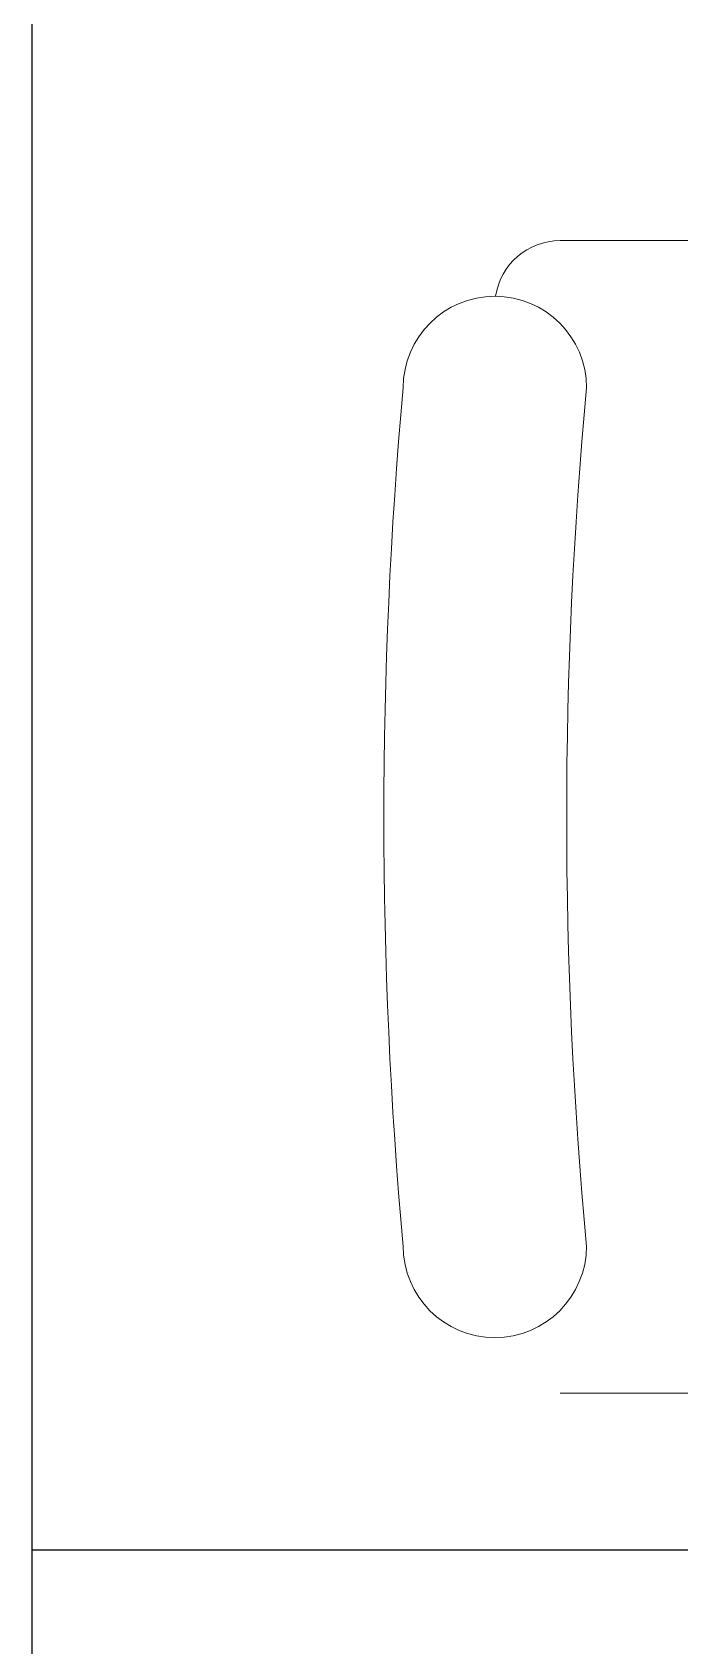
# Model space of a CAD drawing. Extents: x -12260 to 57327, y -29287 to 19916.
# Drawn here: x 44776 to 45024, y -3737 to -3119 of the extents above; entities that cross this region are included whole.
import ezdxf

# ---------------------------------------------------------------- set-up
doc = ezdxf.new("R2010")
doc.units = 0
doc.header["$LTSCALE"] = 0.25
doc.linetypes.add('DASHDOT', pattern=[25.4, 12.7, -6.35, 0, -6.35])
doc.layers.add('01-First Floor$0$FALSE CEILING', color=251, linetype='Continuous')
for name, color, linetype, lineweight in [('01-First Floor$0$LOADING', 253, 'Continuous', 5), ('01-First Floor$0$Walls', 251, 'Continuous', 5), ('E-LITE-CLNG-CNDT', 6, 'DASHDOT', 35)]:
    doc.layers.add(name, color=color, linetype=linetype, lineweight=lineweight)

# ---------------------------------------------------------------- blocks, each defined once
blk = doc.blocks.new('01-First Floor$0$GF21018-P')
at = {"color": 0}
for p, q in [((-0.2207, 0.47563), (-0.2207, 0.0675)), ((0.22049, 0.47563), (0.22049, 0.0675))]:
    blk.add_line(p, q, dxfattribs=at)
for centre, radius, start, end in [((-0.16429, 0.0425), 0.03511, 90, 270), ((0, 1.84674), 1.77674, 264.69456, 275.30527), ((0.16409, 0.0425), 0.03511, 270, 90), ((-0.1957, 0.0675), 0.025, 180, 261.47208), ((0, 1.83136), 1.83136, 264.85322, 275.14698)]:
    blk.add_arc(centre, radius, start, end, dxfattribs=at)
blk = doc.blocks.new('01-First Floor')
at = {"layer": '01-First Floor$0$FALSE CEILING', "linetype": 'Continuous'}
blk.add_line((44776, -3700), (48976, -3700), dxfattribs=at)
at = {"layer": '01-First Floor$0$FALSE CEILING'}
blk.add_lwpolyline([(44776, -2810), (48976, -2810), (48976, -6100), (44776, -6100)], close=True, dxfattribs=at)
at = {"layer": '01-First Floor$0$Walls'}
blk.add_line((44776, -2810), (44776, -4480), dxfattribs=at)
at = {"layer": '01-First Floor$0$LOADING', "extrusion": (-7.77426e-06, 2.24021e-05, 1), "xscale": 1000, "yscale": 1000, "zscale": 1000, "rotation": 269.9985892449479}
blk.add_blockref('01-First Floor$0$GF21018-P', (44910.62, -3419.58, -0.55), dxfattribs=at)

msp = doc.modelspace()

# ---------------------------------------------------------------- block references
at = {"layer": 'E-LITE-CLNG-CNDT'}
msp.add_blockref('01-First Floor', (0, 0), dxfattribs=at)

doc.saveas('drawing.dxf')
